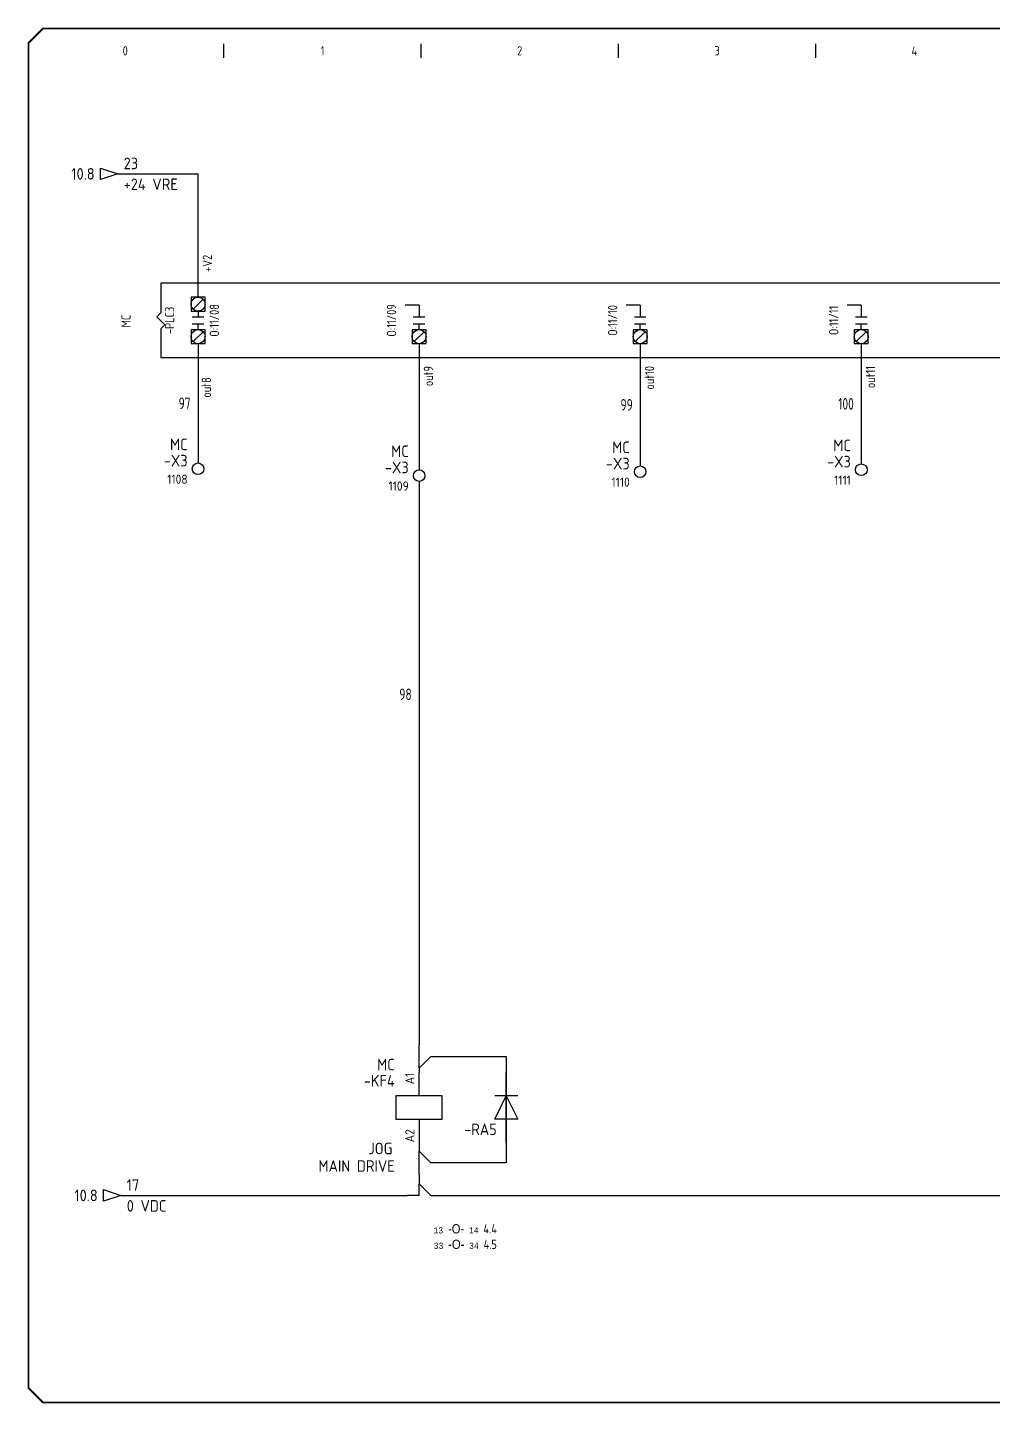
# Model space of a CAD drawing. Header units: millimetres. Extents: x 0 to 840, y 0 to 593.
# Drawn here: x 0 to 417, y 0 to 593 of the extents above; entities that cross this region are included whole.
import ezdxf
from ezdxf.enums import TextEntityAlignment as Align

# ---------------------------------------------------------------- set-up
doc = ezdxf.new("R2010")
doc.units = ezdxf.units.MM
doc.header["$LTSCALE"] = 10
doc.header["$MEASUREMENT"] = 0
for name, color, linetype in [('BLK_0.75mm^2', 7, 'Continuous'), ('DESC', 150, 'Continuous'), ('GRN_2.5mm^2', 3, 'Continuous'), ('GRY_0.5mm^2', 9, 'Continuous'), ('GRY_0.75mm^2', 9, 'Continuous'), ('LOC', 8, 'Continuous'), ('MISC', 7, 'Continuous'), ('SYMS', 7, 'Continuous'), ('TAGS', 150, 'Continuous'), ('TERMS', 123, 'Continuous'), ('TITLE', 7, 'Continuous'), ('VIO_1.0mm^2', 190, 'Continuous'), ('WIRENO', 72, 'Continuous'), ('WIREREF_DEST', 52, 'Continuous'), ('XREF', 7, 'Continuous')]:
    doc.layers.add(name, color=color, linetype=linetype)
doc.styles.add('ITALIC', font='ITALIC')
doc.styles.add('SIMPLEX', font='simplex')
doc.styles.add('WD_IEC', font='isocp2.shx', dxfattribs={"width": 0.9, "height": 4})

# ---------------------------------------------------------------- blocks, each defined once
blk = doc.blocks.new('PLCIO_25A5')
at = {"layer": 'SYMS'}
for p, q in [((-16, 16), (-16, 3.2)), ((678.75, 16), (-16, 16)), ((678.75, -16), (678.75, 16)), ((-3, 10), (-3, 4)), ((3, 10), (-3, 10)), ((-2.15, 4.85), (2.15, 9.15)), ((3, 4), (3, 10)), ((95.25, 6.5), (89.25, 6.5)), ((95.25, 6.5), (95.25, 1.5)), ((190.5, 6.5), (184.5, 6.5)), ((190.5, 6.5), (190.5, 1.5)), ((285.75, 6.5), (279.75, 6.5)), ((285.75, 6.5), (285.75, 1.5)), ((381, 6.5), (375, 6.5)), ((381, 6.5), (381, 1.5)), ((476.25, 6.5), (470.25, 6.5)), ((476.25, 6.5), (476.25, 1.5)), ((571.5, 6.5), (565.5, 6.5)), ((571.5, 6.5), (571.5, 1.5)), ((666.75, 6.5), (660.75, 6.5)), ((666.75, 6.5), (666.75, 1.5)), ((-16, 3.2), (-17.7, 1.5)), ((-17.7, 1.5), (-14.3, -1.89)), ((-3, 4), (3, 4)), ((-2.5, 1.5), (2.5, 1.5)), ((0, 4), (0, 1.5)), ((92.75, 1.5), (97.75, 1.5)), ((188, 1.5), (193, 1.5)), ((283.25, 1.5), (288.25, 1.5)), ((378.5, 1.5), (383.5, 1.5)), ((473.75, 1.5), (478.75, 1.5)), ((569, 1.5), (574, 1.5)), ((664.25, 1.5), (669.25, 1.5)), ((-14.3, -1.89), (-16, -3.59)), ((-16, -3.59), (-16, -16)), ((-3, -4), (-3, -10)), ((3, -4), (-3, -4)), ((-2.5, -1.5), (2.5, -1.5)), ((-2.15, -9.15), (2.15, -4.85)), ((0, -4), (0, -1.5)), ((3, -10), (3, -4)), ((92.25, -4), (92.25, -10)), ((98.25, -4), (92.25, -4)), ((92.75, -1.5), (97.75, -1.5)), ((93.1, -9.15), (97.4, -4.85)), ((95.25, -4), (95.25, -1.5)), ((98.25, -10), (98.25, -4)), ((187.5, -4), (187.5, -10)), ((193.5, -4), (187.5, -4)), ((188, -1.5), (193, -1.5)), ((188.35, -9.15), (192.65, -4.85)), ((190.5, -4), (190.5, -1.5)), ((193.5, -10), (193.5, -4)), ((282.75, -4), (282.75, -10)), ((288.75, -4), (282.75, -4)), ((283.25, -1.5), (288.25, -1.5)), ((283.6, -9.15), (287.9, -4.85)), ((285.75, -4), (285.75, -1.5)), ((288.75, -10), (288.75, -4)), ((378, -4), (378, -10)), ((384, -4), (378, -4)), ((378.5, -1.5), (383.5, -1.5)), ((378.85, -9.15), (383.15, -4.85)), ((381, -4), (381, -1.5)), ((384, -10), (384, -4)), ((473.25, -4), (473.25, -10)), ((479.25, -4), (473.25, -4)), ((473.75, -1.5), (478.75, -1.5)), ((474.1, -9.15), (478.4, -4.85)), ((476.25, -4), (476.25, -1.5)), ((479.25, -10), (479.25, -4)), ((568.5, -4), (568.5, -10)), ((574.5, -4), (568.5, -4)), ((569, -1.5), (574, -1.5)), ((569.35, -9.15), (573.65, -4.85)), ((571.5, -4), (571.5, -1.5)), ((574.5, -10), (574.5, -4)), ((663.75, -4), (663.75, -10)), ((669.75, -4), (663.75, -4)), ((664.25, -1.5), (669.25, -1.5)), ((664.6, -9.15), (668.9, -4.85)), ((666.75, -4), (666.75, -1.5)), ((669.75, -10), (669.75, -4)), ((-3, -10), (3, -10)), ((92.25, -10), (98.25, -10)), ((187.5, -10), (193.5, -10)), ((282.75, -10), (288.75, -10)), ((378, -10), (384, -10)), ((473.25, -10), (479.25, -10)), ((568.5, -10), (574.5, -10)), ((663.75, -10), (669.75, -10)), ((-16, -16), (678.75, -16))]:
    blk.add_line(p, q, dxfattribs=at)
for centre in [(0, 7), (0, -7), (95.25, -7), (190.5, -7), (285.75, -7), (381, -7), (476.25, -7), (571.5, -7), (666.75, -7)]:
    blk.add_circle(centre, 3.04, dxfattribs=at)
at = {"style": 'WD_IEC', "width": 0.8}
for tag, p in [('LOC', (-42, 0)), ('TAG_1', (-10.29, 0))]:
    blk.add_attdef(tag, text='', height=4, rotation=90, dxfattribs=at).set_placement(p, align=Align.CENTER)
at = {"layer": 'SYMS', "style": 'WD_IEC', "width": 0.9}
blk.add_attdef('TERMDESC10R', text='', height=4, rotation=90, dxfattribs=at).set_placement((4.08, 18), align=Align.TOP_LEFT)
for tag, p in [('DESCA10', (-3, 22)), ('DESCB10', (2, 22)), ('DESCC10', (7, 22)), ('DESCD10', (12, 22)), ('DESCE10', (17, 22)), ('DESCA11', (92.25, 22)), ('DESCB11', (97.25, 22)), ('DESCC11', (102.25, 22)), ('DESCD11', (107.25, 22)), ('DESCE11', (112.25, 22)), ('DESCA12', (187.5, 22)), ('DESCB12', (192.5, 22)), ('DESCC12', (197.5, 22)), ('DESCD12', (202.5, 22)), ('DESCE12', (207.5, 22)), ('DESCA13', (282.75, 22)), ('DESCB13', (287.75, 22)), ('DESCC13', (292.75, 22)), ('DESCD13', (297.75, 22)), ('DESCE13', (302.75, 22)), ('DESCA14', (378, 22)), ('DESCB14', (383, 22)), ('DESCC14', (388, 22)), ('DESCD14', (393, 22)), ('DESCE14', (398, 22)), ('DESCA15', (473.25, 22)), ('DESCB15', (478.25, 22)), ('DESCC15', (483.25, 22)), ('DESCD15', (488.25, 22)), ('DESCE15', (493.25, 22)), ('DESCA16', (568.5, 22)), ('DESCB16', (573.5, 22)), ('DESCC16', (578.5, 22)), ('DESCD16', (583.5, 22)), ('DESCE16', (588.5, 22)), ('DESCA17', (663.75, 22)), ('DESCB17', (668.75, 22)), ('DESCC17', (673.75, 22)), ('DESCD17', (678.75, 22)), ('DESCE17', (683.75, 22))]:
    blk.add_attdef(tag, p, '', height=4, rotation=90, dxfattribs=at)
for tag, p in [('TERM10R', (-6, 8.5)), ('TERM10L', (-6, -8.5)), ('TERM11', (89.25, -10)), ('TERM12', (184.5, -10)), ('TERM13', (279.75, -10)), ('TERM14', (375, -10)), ('TERM15', (470.25, -10)), ('TERM16', (565.5, -10)), ('TERM17', (660.75, -10))]:
    blk.add_attdef(tag, text='', height=4, rotation=90, dxfattribs=at).set_placement(p, align=Align.CENTER)
at = {"layer": 'SYMS', "style": 'WD_IEC', "width": 0.9, "flags": 1}
for tag, p in [('X2TERM10R', (0, 10)), ('X8TERM10L', (0, -10)), ('X8TERM11L', (95.25, -10)), ('X8TERM12L', (190.5, -10)), ('X8TERM13L', (285.75, -10)), ('X8TERM14L', (381, -10)), ('X8TERM15L', (476.25, -10)), ('X8TERM16L', (571.5, -10)), ('X8TERM17L', (666.75, -10))]:
    blk.add_attdef(tag, text='', height=0.64, rotation=90, dxfattribs=at).set_placement(p, align=Align.RIGHT)
at = {"layer": 'SYMS', "style": 'WD_IEC', "width": 0.8}
blk.add_attdef('TAGA10', text='', height=4, rotation=90, dxfattribs=at).set_placement((5, 0), align=Align.TOP_CENTER)
for tag, p in [('TAGA11', (90.25, 0)), ('TAGA12', (185.5, 0)), ('TAGA13', (280.75, 0)), ('TAGA14', (376, 0)), ('TAGA15', (471.25, 0)), ('TAGA16', (566.5, 0)), ('TAGA17', (661.75, 0))]:
    blk.add_attdef(tag, text='', height=4, rotation=90, dxfattribs=at).set_placement(p, align=Align.MIDDLE_CENTER)
at = {"layer": 'SYMS', "style": 'WD_IEC', "width": 0.9}
for tag, p in [('TERMDESC12', (192.5, -11.5)), ('TERMDESC13', (287.75, -11.5)), ('TERMDESC14', (383, -11.5)), ('TERMDESC15', (478.25, -11.5)), ('TERMDESC16', (573.5, -11.5)), ('TERMDESC17', (668.75, -11.5)), ('TERMDESC11', (97.25, -11.5)), ('TERMDESC10L', (2, -18))]:
    blk.add_attdef(tag, text='', height=4, rotation=90, dxfattribs=at).set_placement(p, align=Align.TOP_RIGHT)
blk = doc.blocks.new('acade_title')
at = {"layer": 'SYMS'}
for p, q in [((85, 580), (85, 586)), ((170, 580), (170, 586)), ((255, 580), (255, 586)), ((340, 580), (340, 586))]:
    blk.add_line(p, q, dxfattribs=at)
at = {"layer": 'TITLE', "const_width": 0.784}
blk.add_lwpolyline([(765.79, 7.07), (765.79, 586.36), (759.5, 592.64), (7.07, 592.64), (0.79, 586.36), (0.79, 7.07), (7.07, 0.79), (759.5, 0.79)], close=True, dxfattribs=at)
at = {"layer": 'SYMS', "style": 'WD_IEC', "width": 0.9}
for s, p in [('0', (42.5, 581)), ('1', (127.5, 581)), ('2', (212.5, 581)), ('3', (297.5, 581)), ('4', (382.5, 581))]:
    blk.add_text(s, height=4, dxfattribs=at).set_placement(p, align=Align.CENTER)
at = {"layer": 'TITLE', "color": 1, "style": 'ITALIC'}
for tag, height, p in [('TITLE#1', 3, (806.47, 85.58)), ('TITLE#2', 3, (806.47, 80.5)), ('TITLE#3', 3, (806.47, 75.41)), ('TITLE#4', 3, (806.47, 70.33)), ('DWG#', 4, (806.47, 20.76))]:
    blk.add_attdef(tag, text='', height=height, dxfattribs=at).set_placement(p, align=Align.CENTER)
at = {"layer": 'TITLE', "color": 1, "style": 'SIMPLEX'}
blk.add_attdef('CAD#', (772.63, 49.19), '', height=2.5, rotation=90, dxfattribs=at)
at = {"layer": 'TITLE', "color": 1}
for tag, p, height, style in [('ENGINEER', (783.37, 49.19), 2.5, 'ITALIC'), ('CHKDBY', (813.2, 49.2), 2.5, 'ITALIC'), ('JOB#', (789.06, 41.3), 2.5, 'SIMPLEX'), ('DRAWNBY', (814.95, 41.3), 2.5, 'ITALIC'), ('SCALE', (786.29, 33.76), 2.5, 'SIMPLEX'), ('DATE', (812.8, 33.76), 2.5, 'SIMPLEX'), ('SHTS', (815.9, 6.29), 4, 'ITALIC')]:
    blk.add_attdef(tag, p, '', height=height, dxfattribs=dict(at, style=style))
at = {"layer": 'TITLE', "color": 1, "style": 'ITALIC'}
blk.add_attdef('SH#', text='', height=4, dxfattribs=at).set_placement((799.54, 6.29), align=Align.RIGHT)
at = {"layer": 'TITLE', "color": 7, "flags": 9}
blk.add_attdef('WD_TB', (782.91, 0.79), '', height=3.14, dxfattribs=at)
blk = doc.blocks.new('VDI1')
for p, q in [((0, 7.5), (0, -7.5)), ((0, -2.5), (-2.5, 2.5)), ((-2.5, 2.5), (2.5, 2.5)), ((2.5, 2.5), (0, -2.5)), ((-2.5, -2.5), (2.5, -2.5))]:
    blk.add_line(p, q)
at = {"style": 'WD_IEC'}
for tag, p in [('INST', (-5.5, 10.25)), ('LOC', (-5.5, 6.75)), ('TAG1', (-5.5, 3.25)), ('DESC1', (-5.5, -6.35)), ('DESC2', (-5.5, -9.85)), ('DESC3', (-5.5, -13.35))]:
    blk.add_attdef(tag, text='', height=2.5, dxfattribs=at).set_placement(p, align=Align.RIGHT)
blk.add_attdef('TERM01', text='', height=2, rotation=90, dxfattribs=at).set_placement((-1, 7.5), align=Align.RIGHT)
at = {"style": 'WD_IEC', "flags": 1}
for tag, p, height in [('X2TERM01', (0, 7.5), 0.32), ('ASSYCODE', (1, -4), 1), ('FAMILY', (1, -5.5), 1), ('X8TERM02', (0, -7.5), 0.32), ('WDBLKNAM', (1, -8.5), 1), ('CATDESC', (1, -7), 1)]:
    blk.add_attdef(tag, p, '', height=height, dxfattribs=at)
at = {"style": 'WD_IEC', "flags": 9}
for tag, p in [('MFG', (-5.5, -0.25)), ('CAT', (-5.5, -2.75))]:
    blk.add_attdef(tag, text='', height=1.5, dxfattribs=at).set_placement(p, align=Align.RIGHT)
at = {"style": 'WD_IEC'}
blk.add_attdef('TERM02', (-1, -7.5), '', height=2, rotation=90, dxfattribs=at)
blk = doc.blocks.new('HA1D3')
blk.add_lwpolyline([(0, 0), (-3.75, -1.25), (-3.75, 1.25)], close=True)
at = {"style": 'WD_IEC'}
for tag, p, height, flags in [('WIRENO', (1.25, 1), 2.5, 8), ('X1TERM01', (0, 0), 0.32, 1)]:
    blk.add_attdef(tag, p, '', height=height, dxfattribs=dict(at, flags=flags))
blk.add_attdef('XREF', text='', height=2.5, dxfattribs=at).set_placement((-5, 0), align=Align.MIDDLE_RIGHT)
at = {"style": 'WD_IEC', "flags": 1}
blk.add_attdef('SIGCODE', text='', height=1, dxfattribs=at).set_placement((-2.5, 1.8), align=Align.RIGHT)
at = {"style": 'WD_IEC'}
blk.add_attdef('DESC1', text='', height=2.5, dxfattribs=at).set_placement((1.25, -1), align=Align.TOP_LEFT)
blk = doc.blocks.new('VCR1')
for p, q in [((0, 2.5), (0, 7.5)), ((0, -2.5), (0, -7.5))]:
    blk.add_line(p, q)
blk.add_lwpolyline([(-5, 2.5), (-5, -2.5), (5, -2.5), (5, 2.5)], close=True)
at = {"style": 'WD_IEC'}
for tag, p in [('INST', (-5.25, 11.5)), ('LOC', (-5.25, 8)), ('TAG1', (-5.25, 4.5)), ('DESC1', (-5.25, -6.85)), ('DESC2', (-5.25, -10.35)), ('DESC3', (-5.25, -13.85))]:
    blk.add_attdef(tag, text='', height=2.5, dxfattribs=at).set_placement(p, align=Align.RIGHT)
blk.add_attdef('TERM01', text='', height=2, rotation=90, dxfattribs=at).set_placement((-1, 7.5), align=Align.RIGHT)
at = {"style": 'WD_IEC', "flags": 1}
for tag, p, height in [('X2TERM01', (0, 7.5), 0.32), ('X4LINK', (-5, 0), 0.32), ('X1LINK', (5, 0), 0.32), ('ASSYCODE', (1, -4), 1), ('FAMILY', (1, -5.5), 1), ('X8TERM02', (0, -7.5), 0.32), ('CATDESC', (1, -7), 1)]:
    blk.add_attdef(tag, p, '', height=height, dxfattribs=at)
at = {"style": 'WD_IEC', "flags": 9}
for tag, p in [('MFG', (-6, 1)), ('CAT', (-6, -1.5))]:
    blk.add_attdef(tag, text='', height=1.5, dxfattribs=at).set_placement(p, align=Align.RIGHT)
at = {"style": 'WD_IEC'}
blk.add_attdef('TERM02', (-1, -7.5), '', height=2, rotation=90, dxfattribs=at)
at = {"lineweight": 9, "style": 'WD_IEC'}
for tag, p in [('NO', (-5.5, -16.5)), ('NC', (-5.5, -20))]:
    blk.add_attdef(tag, text='', height=2.5, dxfattribs=at).set_placement(p, align=Align.TOP_RIGHT)
for tag, p in [('XREFNO', (-4, -16.5)), ('XREFNC', (-4, -20))]:
    blk.add_attdef(tag, text='', height=2.5, dxfattribs=at).set_placement(p, align=Align.TOP_LEFT)
blk = doc.blocks.new('VT0_821')
for p, q in [((0, -2.5), (0, 2.5)), ((2.5, 0), (0, -2.5))]:
    blk.add_line(p, q)
at = {"style": 'WD_IEC', "flags": 1}
for tag, p in [('X2TERM01', (0, 2.5)), ('WDWSEQ', (1.92, 1.22)), ('X1TERM01', (2.5, 0)), ('X8TERM01', (0, -2.5))]:
    blk.add_attdef(tag, p, '', height=0.4, dxfattribs=at)
blk = doc.blocks.new('VT0_281')
for p in [(0, -2.5), (2.5, 0)]:
    blk.add_line(p, (0, 2.5))
at = {"style": 'WD_IEC', "flags": 1}
for tag, p in [('X2TERM01', (0, 2.5)), ('WDWSEQ', (1.92, 1.22)), ('X1TERM01', (2.5, 0)), ('X8TERM01', (0, -2.5))]:
    blk.add_attdef(tag, p, '', height=0.4, dxfattribs=at)
blk = doc.blocks.new('WD_WNV')
at = {"linetype": 'Continuous', "style": 'WD_IEC', "width": 0.8}
blk.add_attdef('WIRENO', text='', height=2.5, dxfattribs=at).set_placement((-1.6, 0), align=Align.MIDDLE_RIGHT)
at = {"style": 'WD_IEC', "flags": 1}
for tag, p in [('W08USER', (-1, 0.375)), ('W04USER', (-1, 0.875)), ('W05USER', (-1, 0.75)), ('W09USER', (-1, 0.25)), ('W03USER', (-1, 1)), ('W06USER', (-1, 0.625)), ('W07USER', (-1, 0.5)), ('W02USER', (-1, 1.125)), ('W01USER', (-1, 1.25)), ('W10USER', (-1, 0.125))]:
    blk.add_attdef(tag, text='', height=0.08, dxfattribs=at).set_placement(p, align=Align.CENTER)
blk = doc.blocks.new('VT0002')
blk.add_circle((0, 0), 1.25)
at = {"style": 'WD_IEC'}
for tag, p in [('INST', (-2.25, 6.5)), ('LOC', (-2.25, 3.5)), ('DESC1', (-2.25, -6.25)), ('DESC2', (-2.25, -9.25)), ('DESC3', (-2.25, -12.25))]:
    blk.add_attdef(tag, text='', height=2.5, dxfattribs=at).set_placement(p, align=Align.RIGHT)
at = {"style": 'WD_IEC', "flags": 1}
for tag, p, height in [('ASSYCODE', (2.75, 10.75), 1), ('CATDESC', (2.75, 9.25), 1), ('MFG', (2.75, 7.25), 1.5), ('CAT', (2.75, 4.75), 1.5), ('X4PIN01', (-1.25, 1), 0.25), ('X4TERM01', (-1.25, 0), 0.25), ('X4TERMDESC01', (-1.25, 0.5), 0.4), ('STRIPSEQ', (0, 0), 0.025), ('X2PIN01', (0, 2.25), 0.25), ('X2TERM01', (0, 1.25), 0.25), ('X8PIN01', (0, -0.25), 0.25), ('X2TERMDESC01', (0, 1.75), 0.4), ('X1PIN01', (1.25, 1), 0.25), ('X1TERM01', (1.25, 0), 0.25), ('X1TERMDESC01', (1.25, 0.5), 0.4), ('LINKTERM', (0, -0.04), 0.025), ('X8TERM01', (0, -1.25), 0.25), ('X8TERMDESC01', (0, -0.75), 0.4)]:
    blk.add_attdef(tag, p, '', height=height, dxfattribs=at)
at = {"style": 'WD_IEC', "flags": 8}
for tag, height, p in [('TAGSTRIP', 2.5, (-2.25, 0.5)), ('TERM01', 2, (-2.25, -3.25))]:
    blk.add_attdef(tag, text='', height=height, dxfattribs=at).set_placement(p, align=Align.RIGHT)
blk = doc.blocks.new('VT0_124')
for p, q in [((0, 0), (-2.5, 0)), ((0, 0), (0, 2.5)), ((0, 2.5), (2.5, 0))]:
    blk.add_line(p, q)
at = {"style": 'WD_IEC', "flags": 1}
for tag, p in [('X4TERM01', (-2.5, 0)), ('X2TERM01', (0, 2.5)), ('WDWSEQ', (1.6, 1.48)), ('X1TERM01', (2.5, 0))]:
    blk.add_attdef(tag, p, '', height=0.4, dxfattribs=at)

msp = doc.modelspace()

# ---------------------------------------------------------------- linework, layer by layer
at = {"layer": 'BLK_0.75mm^2'}
for p, q in [((174.12, 149.8), (206.68, 149.8)), ((206.68, 149.8), (206.68, 112.87)), ((206.68, 142.87), (206.68, 104.07)), ((206.68, 104.07), (174.12, 104.07))]:
    msp.add_line(p, q, dxfattribs=at)
at = {"layer": 'GRN_2.5mm^2'}
for p, q in [((169.12, 112.87), (169.12, 109.07)), ((169.12, 99.07), (169.12, 95)), ((40.65, 90), (164.12, 90)), ((174.12, 90), (715.75, 90))]:
    msp.add_line(p, q, dxfattribs=at)
at = {"layer": 'GRY_0.5mm^2'}
for p, q in [((73.88, 456.83), (73.88, 405.47)), ((169.12, 456.88), (169.15, 402.54)), ((264.38, 456.83), (264.38, 404.21)), ((359.62, 456.83), (359.66, 405.05)), ((169.15, 397.54), (169.12, 154.8))]:
    msp.add_line(p, q, dxfattribs=at)
at = {"layer": 'GRY_0.75mm^2'}
msp.add_line((169.12, 144.8), (169.12, 142.87), dxfattribs=at)
at = {"layer": 'VIO_1.0mm^2'}
for p in [(39.32, 530), (73.88, 476.88)]:
    msp.add_line(p, (73.88, 530), dxfattribs=at)

# ---------------------------------------------------------------- block references
at = {"layer": 'GRN_2.5mm^2', "xscale": 2, "yscale": 2, "zscale": 2}
for name, p in [('VT0_281', (169.12, 104.07)), ('VT0_124', (169.12, 90))]:
    msp.add_blockref(name, p, dxfattribs=at)
at = {"layer": 'GRY_0.75mm^2', "xscale": 2, "yscale": 2, "zscale": 2}
msp.add_blockref('VT0_821', (169.12, 149.8), dxfattribs=at)
at = {"layer": 'SYMS'}
msp.add_blockref('acade_title', (0, 0), dxfattribs=at)
ref = msp.add_blockref('HA1D3', (39.32, 530), dxfattribs=dict(at, xscale=2, yscale=2, zscale=2))
ref.add_attrib('XREF', '10.8', dxfattribs={"layer": 'XREF', "height": 5, "style": 'WD_IEC'}).set_placement((29.32, 530), align=Align.MIDDLE_RIGHT)
ref.add_attrib('DESC1', '+24 VRE', dxfattribs={"layer": 'DESC', "height": 5, "style": 'WD_IEC'}).set_placement((41.82, 528), align=Align.TOP_LEFT)
ref.add_attrib('WIRENO', '23', (41.82, 532), dxfattribs={"layer": 'WIREREF_DEST', "height": 5, "style": 'WD_IEC', "flags": 8})
ref = msp.add_blockref('PLCIO_25A5', (73.88, 466.88), dxfattribs=at)
ref.add_attrib('TAGA10', 'O:11/08', dxfattribs={"layer": 'TAGS', "height": 4, "rotation": 90, "style": 'WD_IEC', "width": 0.9}).set_placement((78.88, 466.88), align=Align.TOP_CENTER)
ref.add_attrib('TERMDESC10L', '+V2', dxfattribs={"layer": 'TERMS', "height": 4, "rotation": 90, "style": 'WD_IEC', "width": 0.9}).set_placement((75.88, 495.12), align=Align.TOP_RIGHT)
ref.add_attrib('TERMDESC10R', 'out8', dxfattribs={"layer": 'TERMS', "height": 4, "rotation": 90, "style": 'WD_IEC', "width": 0.9}).set_placement((75.46, 433.62), align=Align.TOP_LEFT)
ref.add_attrib('TAGA11', 'O:11/09', dxfattribs={"layer": 'TAGS', "height": 4, "rotation": 90, "style": 'WD_IEC', "width": 0.9}).set_placement((157.25, 466.88), align=Align.MIDDLE_CENTER)
ref.add_attrib('TERMDESC11', 'out9', dxfattribs={"layer": 'TERMS', "height": 4, "rotation": 90, "style": 'WD_IEC', "width": 0.9}).set_placement((171.12, 447.25), align=Align.TOP_RIGHT)
ref.add_attrib('TAGA12', 'O:11/10', dxfattribs={"layer": 'TAGS', "height": 4, "rotation": 90, "style": 'WD_IEC', "width": 0.9}).set_placement((252.5, 466.88), align=Align.MIDDLE_CENTER)
ref.add_attrib('TERMDESC12', 'out10', dxfattribs={"layer": 'TERMS', "height": 4, "rotation": 90, "style": 'WD_IEC', "width": 0.9}).set_placement((266.38, 447.25), align=Align.TOP_RIGHT)
ref.add_attrib('TAGA13', 'O:11/11', dxfattribs={"layer": 'TAGS', "height": 4, "rotation": 90, "style": 'WD_IEC', "width": 0.9}).set_placement((347.75, 466.88), align=Align.MIDDLE_CENTER)
ref.add_attrib('TERMDESC13', 'out11', dxfattribs={"layer": 'TERMS', "height": 4, "rotation": 90, "style": 'WD_IEC', "width": 0.9}).set_placement((361.62, 447.25), align=Align.TOP_RIGHT)
ref.add_attrib('TAGA14', 'O:11/12', dxfattribs={"layer": 'TAGS', "height": 4, "rotation": 90, "style": 'WD_IEC', "width": 0.9}).set_placement((443, 466.88), align=Align.MIDDLE_CENTER)
ref.add_attrib('TERMDESC14', 'out12', dxfattribs={"layer": 'TERMS', "height": 4, "rotation": 90, "style": 'WD_IEC', "width": 0.9}).set_placement((456.88, 447.25), align=Align.TOP_RIGHT)
ref.add_attrib('TAGA15', 'O:11/13', dxfattribs={"layer": 'TAGS', "height": 4, "rotation": 90, "style": 'WD_IEC', "width": 0.9}).set_placement((538.25, 466.88), align=Align.MIDDLE_CENTER)
ref.add_attrib('TERMDESC15', 'out13', dxfattribs={"layer": 'TERMS', "height": 4, "rotation": 90, "style": 'WD_IEC', "width": 0.9}).set_placement((552.12, 447.25), align=Align.TOP_RIGHT)
ref.add_attrib('TAGA16', 'O:11/14', dxfattribs={"layer": 'TAGS', "height": 4, "rotation": 90, "style": 'WD_IEC', "width": 0.9}).set_placement((633.5, 466.88), align=Align.MIDDLE_CENTER)
ref.add_attrib('TERMDESC16', 'out14', dxfattribs={"layer": 'TERMS', "height": 4, "rotation": 90, "style": 'WD_IEC', "width": 0.9}).set_placement((647.38, 447.25), align=Align.TOP_RIGHT)
ref.add_attrib('TAGA17', 'O:11/15', dxfattribs={"layer": 'TAGS', "height": 4, "rotation": 90, "style": 'WD_IEC', "width": 0.9}).set_placement((728.75, 466.88), align=Align.MIDDLE_CENTER)
ref.add_attrib('TERMDESC17', 'out15', dxfattribs={"layer": 'TERMS', "height": 4, "rotation": 90, "style": 'WD_IEC', "width": 0.9}).set_placement((742.62, 447.25), align=Align.TOP_RIGHT)
ref.add_attrib('LOC', 'MC', dxfattribs={"layer": 'LOC', "height": 4, "rotation": 90, "style": 'WD_IEC', "width": 0.9}).set_placement((44.86, 466.59), align=Align.CENTER)
ref.add_attrib('TAG_1', '-PLC3', dxfattribs={"layer": 'TAGS', "height": 4, "rotation": 90, "style": 'WD_IEC', "width": 0.9}).set_placement((63.59, 466.88), align=Align.CENTER)
ref = msp.add_blockref('VT0002', (73.88, 402.97), dxfattribs=dict(at, xscale=2, yscale=2, zscale=2))
ref.add_attrib('TERM01', '1108', dxfattribs={"layer": 'TERMS', "height": 4, "style": 'WD_IEC', "flags": 8}).set_placement((69.38, 396.47), align=Align.RIGHT)
ref.add_attrib('LOC', 'MC', dxfattribs={"layer": 'LOC', "height": 5, "style": 'WD_IEC'}).set_placement((69.38, 410.97), align=Align.RIGHT)
ref.add_attrib('TAGSTRIP', '-X3', dxfattribs={"layer": 'TAGS', "height": 5, "style": 'WD_IEC', "flags": 8}).set_placement((69.38, 403.97), align=Align.RIGHT)
ref = msp.add_blockref('VT0002', (359.66, 402.55), dxfattribs=dict(at, xscale=2, yscale=2, zscale=2))
ref.add_attrib('TERM01', '1111', dxfattribs={"layer": 'TERMS', "height": 4, "style": 'WD_IEC', "flags": 8}).set_placement((355.16, 396.05), align=Align.RIGHT)
ref.add_attrib('LOC', 'MC', dxfattribs={"layer": 'LOC', "height": 5, "style": 'WD_IEC'}).set_placement((355.16, 410.55), align=Align.RIGHT)
ref.add_attrib('TAGSTRIP', '-X3', dxfattribs={"layer": 'TAGS', "height": 5, "style": 'WD_IEC', "flags": 8}).set_placement((355.16, 403.55), align=Align.RIGHT)
ref = msp.add_blockref('VT0002', (169.15, 400.04), dxfattribs=dict(at, xscale=2, yscale=2, zscale=2))
ref.add_attrib('TERM01', '1109', dxfattribs={"layer": 'TERMS', "height": 4, "style": 'WD_IEC', "flags": 8}).set_placement((164.65, 393.54), align=Align.RIGHT)
ref.add_attrib('LOC', 'MC', dxfattribs={"layer": 'LOC', "height": 5, "style": 'WD_IEC'}).set_placement((164.65, 408.04), align=Align.RIGHT)
ref.add_attrib('TAGSTRIP', '-X3', dxfattribs={"layer": 'TAGS', "height": 5, "style": 'WD_IEC', "flags": 8}).set_placement((164.65, 401.04), align=Align.RIGHT)
ref = msp.add_blockref('VT0002', (264.38, 401.71), dxfattribs=dict(at, xscale=2, yscale=2, zscale=2))
ref.add_attrib('TERM01', '1110', dxfattribs={"layer": 'TERMS', "height": 4, "style": 'WD_IEC', "flags": 8}).set_placement((259.88, 395.21), align=Align.RIGHT)
ref.add_attrib('LOC', 'MC', dxfattribs={"layer": 'LOC', "height": 5, "style": 'WD_IEC'}).set_placement((259.88, 409.71), align=Align.RIGHT)
ref.add_attrib('TAGSTRIP', '-X3', dxfattribs={"layer": 'TAGS', "height": 5, "style": 'WD_IEC', "flags": 8}).set_placement((259.88, 402.71), align=Align.RIGHT)
ref = msp.add_blockref('VCR1', (169.12, 127.87), dxfattribs=dict(at, xscale=2, yscale=2, zscale=2))
ref.add_attrib('TERM02', 'A2', (167.12, 112.87), dxfattribs={"layer": 'TERMS', "height": 4, "rotation": 90, "style": 'WD_IEC'})
ref.add_attrib('TERM01', 'A1', dxfattribs={"layer": 'TERMS', "height": 4, "rotation": 90, "style": 'WD_IEC'}).set_placement((167.12, 142.87), align=Align.RIGHT)
ref.add_attrib('DESC3', 'MAIN DRIVE', dxfattribs={"layer": 'DESC', "height": 5, "style": 'WD_IEC'}).set_placement((158.62, 100.17), align=Align.RIGHT)
ref.add_attrib('DESC1', 'JOG', dxfattribs={"layer": 'DESC', "height": 5, "style": 'WD_IEC'}).set_placement((157.66, 107.73), align=Align.RIGHT)
ref.add_attrib('LOC', 'MC', dxfattribs={"layer": 'LOC', "height": 5, "style": 'WD_IEC'}).set_placement((158.62, 143.87), align=Align.RIGHT)
ref.add_attrib('TAG1', '-KF4', dxfattribs={"layer": 'TAGS', "height": 5, "style": 'WD_IEC'}).set_placement((158.62, 136.87), align=Align.RIGHT)
ref = msp.add_blockref('VDI1', (206.68, 127.87), dxfattribs=dict(at, xscale=2, yscale=2, zscale=2, rotation=180))
ref.add_attrib('TAG1', '-RA5', dxfattribs={"layer": 'TAGS', "height": 5, "style": 'WD_IEC'}).set_placement((202.6, 115.97), align=Align.RIGHT)
ref = msp.add_blockref('HA1D3', (40.65, 90), dxfattribs=dict(at, xscale=2, yscale=2, zscale=2))
ref.add_attrib('XREF', '10.8', dxfattribs={"layer": 'XREF', "height": 5, "style": 'WD_IEC'}).set_placement((30.65, 90), align=Align.MIDDLE_RIGHT)
ref.add_attrib('DESC1', '0 VDC', dxfattribs={"layer": 'DESC', "height": 5, "style": 'WD_IEC'}).set_placement((43.15, 88), align=Align.TOP_LEFT)
ref.add_attrib('WIRENO', '17', (43.15, 92), dxfattribs={"layer": 'WIREREF_DEST', "height": 5, "style": 'WD_IEC', "flags": 8})
at = {"layer": 'WIRENO'}
ref = msp.add_blockref('WD_WNV', (73.88, 431.15), dxfattribs=dict(at, xscale=2, yscale=2, zscale=2))
ref.add_attrib('WIRENO', '97', dxfattribs={"linetype": 'Continuous', "height": 5, "style": 'WD_IEC', "width": 0.8}).set_placement((70.67, 431.15), align=Align.MIDDLE_RIGHT)
ref = msp.add_blockref('WD_WNV', (264.38, 430.52), dxfattribs=dict(at, xscale=2, yscale=2, zscale=2))
ref.add_attrib('WIRENO', '99', dxfattribs={"linetype": 'Continuous', "height": 5, "style": 'WD_IEC', "width": 0.8}).set_placement((261.18, 430.52), align=Align.MIDDLE_RIGHT)
ref = msp.add_blockref('WD_WNV', (359.62, 430.94), dxfattribs=dict(at, xscale=2, yscale=2, zscale=2))
ref.add_attrib('WIRENO', '100', dxfattribs={"linetype": 'Continuous', "height": 5, "style": 'WD_IEC', "width": 0.8}).set_placement((356.43, 430.94), align=Align.MIDDLE_RIGHT)
ref = msp.add_blockref('WD_WNV', (169.12, 305.84), dxfattribs=dict(at, xscale=2, yscale=2, zscale=2))
ref.add_attrib('WIRENO', '98', dxfattribs={"linetype": 'Continuous', "height": 5, "style": 'WD_IEC', "width": 0.8}).set_placement((165.93, 305.84), align=Align.MIDDLE_RIGHT)

# ---------------------------------------------------------------- texts
at = {"layer": 'MISC', "insert": (202.64, 77.63), "char_height": 4, "attachment_point": 3, "style": 'WD_IEC'}
msp.add_mtext('{\\Fmonotxt|c0;\\H0.67x;13 \\Facaderef|c0;\\H1.493x;-O-} {\\Fmonotxt|c0;\\H0.67x;14} 4.4\\P{\\Fmonotxt|c0;\\H0.67x;33 \\Facaderef|c0;\\H1.493x;-O-} {\\Fmonotxt|c0;\\H0.67x;34} 4.5', dxfattribs=at)

doc.saveas('drawing.dxf')
